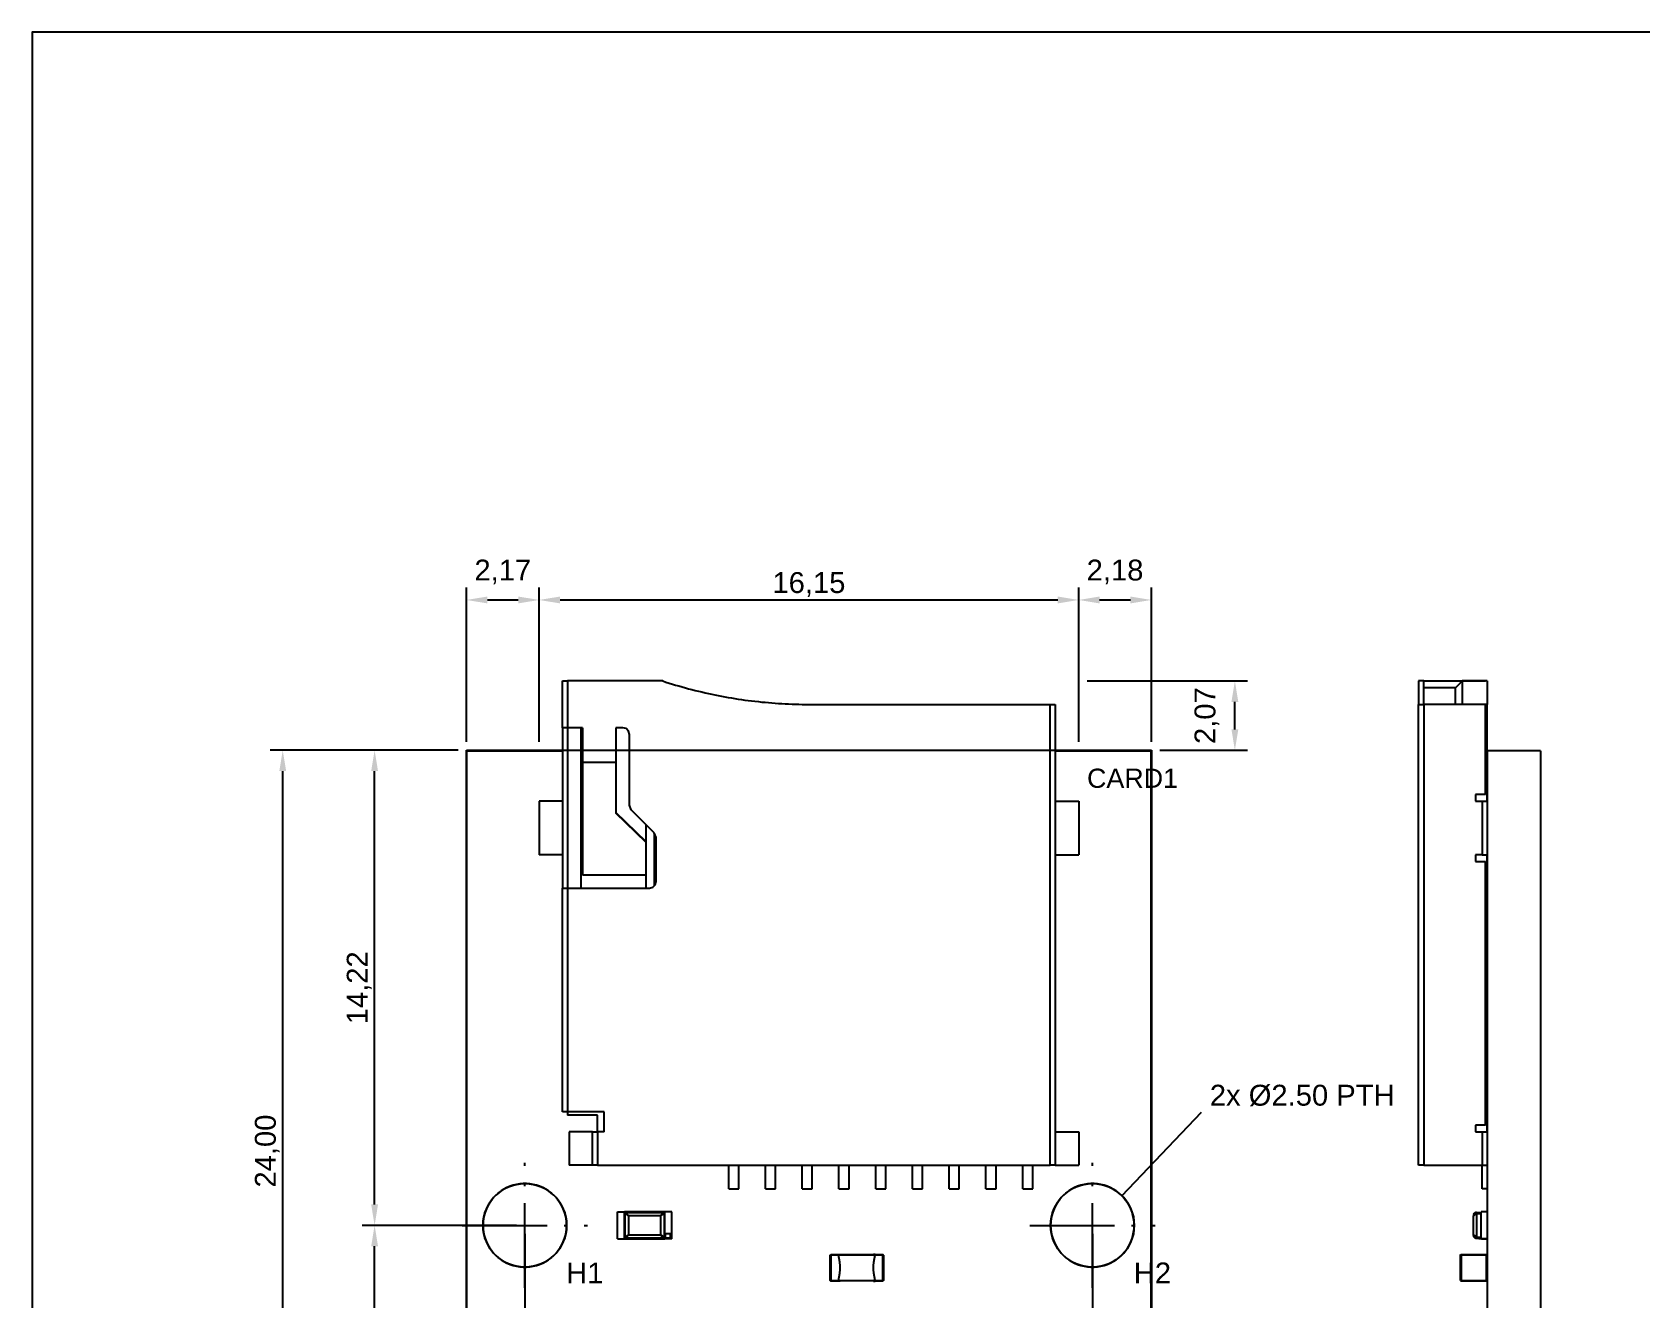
# Model space of a CAD drawing. Header units: millimetres. Extents: x 2 to 102, y 2 to 72.
# Drawn here: x 2.5 to 50.65, y 33.83 to 71.75 of the extents above; entities that cross this region are included whole.
import ezdxf

# ---------------------------------------------------------------- set-up
doc = ezdxf.new("R2010")
doc.units = ezdxf.units.MM
doc.linetypes.add('DASHDOT', pattern=[3.556, 2.54, -0.508, 0, -0.508])
for name, color, linetype in [('CENTER', 3, 'DASHDOT'), ('DIM', 4, 'CONTINUOUS'), ('HOLES', 1, 'CONTINUOUS'), ('OUTLINE', 7, 'CONTINUOUS'), ('PARTS', 8, 'CONTINUOUS'), ('SHEET', 7, 'CONTINUOUS'), ('TEXT', 7, 'CONTINUOUS')]:
    doc.layers.add(name, color=color, linetype=linetype)
doc.styles.add('CJK', font='arial.ttf')
doc.dimstyles.new('PCB2', dxfattribs={"dimtxt": 0.625, "dimasz": 0.625, "dimexe": 0.375, "dimexo": 0.25, "dimgap": 0.15, "dimtad": 1, "dimzin": 0, "dimtxsty": 'CJK', "dimcen": 2.5, "dimclrd": 4, "dimclre": 4, "dimclrt": 4, "dimazin": 3, "dimtfac": 1, "dimtmove": 0, "dimatfit": 3})

msp = doc.modelspace()

# ---------------------------------------------------------------- linework, layer by layer
at = {"layer": 'CENTER'}
for points in [[(17.246, 34.151), (17.246, 37.901)], [(34.236, 34.151), (34.236, 37.901)], [(15.371, 36.026), (19.121, 36.026)], [(32.361, 36.026), (36.111, 36.026)]]:
    msp.add_lwpolyline(points, dxfattribs=at)
at = {"layer": 'DIM'}
msp.add_lwpolyline([(35.12, 36.91), (37.5, 39.41)], dxfattribs=at)
at = {"layer": 'HOLES'}
for centre in [(17.246, 36.026), (34.236, 36.026)]:
    msp.add_circle(centre, 1.25, dxfattribs=at)
at = {"layer": 'OUTLINE'}
for points in [[(15.5, 26.25), (15.5, 50.25)], [(15.5, 50.25), (36, 50.25)], [(36, 50.25), (36, 26.25)]]:
    msp.add_lwpolyline(points, dxfattribs=at)
at = {"layer": 'PARTS'}
for points in [[(18.375, 52.324), (18.525, 52.324)], [(18.375, 50.924), (18.375, 52.324)], [(21.375, 52.324), (18.525, 52.324)], [(18.525, 52.324), (18.525, 50.924)], [(21.375, 52.324), (21.471, 52.293), (21.568, 52.262), (21.664, 52.233), (21.761, 52.203), (21.858, 52.175), (21.955, 52.147), (22.053, 52.12), (22.15, 52.094), (22.248, 52.068), (22.346, 52.043), (22.444, 52.019), (22.543, 51.996), (22.641, 51.973), (22.74, 51.951), (22.839, 51.93), (22.938, 51.909), (23.037, 51.889), (23.136, 51.87), (23.236, 51.851), (23.335, 51.834), (23.435, 51.816), (23.535, 51.8), (23.635, 51.785), (23.735, 51.77), (23.835, 51.755), (23.935, 51.742), (24.035, 51.729), (24.136, 51.717), (24.236, 51.706), (24.337, 51.695), (24.437, 51.686), (24.538, 51.677), (24.639, 51.668), (24.74, 51.66), (24.84, 51.654), (24.941, 51.647), (25.042, 51.642), (25.143, 51.637), (25.245, 51.633), (25.346, 51.63), (25.447, 51.627), (25.548, 51.625), (25.649, 51.624), (25.75, 51.624)], [(21.375, 52.324), (21.471, 52.293), (21.568, 52.262), (21.664, 52.233), (21.761, 52.203), (21.858, 52.175), (21.955, 52.147), (22.053, 52.12), (22.15, 52.094), (22.248, 52.068), (22.346, 52.043), (22.444, 52.019), (22.543, 51.996), (22.641, 51.973), (22.74, 51.951), (22.839, 51.93), (22.938, 51.909), (23.037, 51.889), (23.136, 51.87), (23.236, 51.851), (23.335, 51.834), (23.435, 51.816), (23.535, 51.8), (23.635, 51.785), (23.735, 51.77), (23.835, 51.755), (23.935, 51.742), (24.035, 51.729), (24.136, 51.717), (24.236, 51.706), (24.337, 51.695), (24.437, 51.686), (24.538, 51.677), (24.639, 51.668), (24.74, 51.66), (24.84, 51.654), (24.941, 51.647), (25.042, 51.642), (25.143, 51.637), (25.245, 51.633), (25.346, 51.63), (25.447, 51.627), (25.548, 51.625), (25.649, 51.624), (25.75, 51.624)], [(44.151, 52.324), (44.001, 52.324)], [(44.151, 52.324), (44.001, 52.324)], [(44.001, 52.324), (44.001, 52.224), (44.001, 52.124), (44.001, 52.024), (44.001, 51.924), (44.001, 51.824), (44.001, 51.724), (44.001, 51.624)], [(44.151, 52.324), (45.301, 52.324)], [(44.151, 51.624), (44.151, 51.724), (44.151, 51.824), (44.151, 51.924), (44.151, 52.024), (44.151, 52.124), (44.151, 52.224), (44.151, 52.324)], [(45.101, 52.124), (44.151, 52.124)], [(45.101, 52.124), (45.201, 52.224), (45.301, 52.324)], [(45.101, 51.624), (45.101, 51.726), (45.101, 51.828), (45.101, 51.929), (45.101, 52.031), (45.101, 52.133)], [(46.051, 52.324), (45.301, 52.324)], [(45.301, 52.324), (45.301, 52.224), (45.301, 52.124), (45.301, 52.024), (45.301, 51.924), (45.301, 51.824), (45.301, 51.724), (45.301, 51.624)], [(45.301, 52.324), (46.001, 52.324)], [(46.051, 52.324), (46.051, 52.224), (46.051, 52.124), (46.051, 52.024), (46.051, 51.924), (46.051, 51.824), (46.051, 51.724), (46.051, 51.624)], [(25.75, 51.624), (32.975, 51.624)], [(32.975, 51.624), (33.125, 51.624)], [(32.975, 37.824), (32.975, 51.624)], [(33.125, 51.624), (33.125, 37.824)], [(44.001, 37.824), (44.001, 51.624)], [(44.001, 51.624), (44.151, 51.624)], [(46.001, 51.624), (44.151, 51.624)], [(44.151, 51.624), (44.151, 37.824)], [(46.051, 51.624), (46.001, 51.624)], [(46.001, 48.924), (46.001, 51.624)], [(46.051, 48.724), (46.051, 51.624)], [(18.525, 50.924), (18.375, 50.924)], [(18.375, 50.924), (18.375, 46.124)], [(18.525, 50.924), (18.525, 46.124)], [(18.975, 50.924), (18.525, 50.924)], [(18.925, 50.924), (18.925, 46.124)], [(18.975, 50.924), (18.975, 49.89)], [(19.975, 50.924), (19.975, 49.89)], [(20.175, 50.924), (19.975, 50.924)], [(20.375, 50.724), (20.348, 50.824), (20.275, 50.897), (20.175, 50.924)], [(20.375, 48.607), (20.375, 50.724)], [(15.513, 50.237), (18.375, 50.237)], [(15.513, 26.263), (15.513, 50.237)], [(33.125, 50.237), (35.987, 50.237)], [(35.987, 50.237), (35.987, 26.263)], [(47.651, 50.237), (46.051, 50.237)], [(46.051, 50.237), (46.051, 26.263)], [(47.651, 50.237), (47.651, 26.263)], [(18.975, 49.89), (19.975, 49.89)], [(18.975, 49.89), (18.975, 46.516)], [(19.975, 49.89), (19.975, 48.364)], [(18.375, 48.724), (17.675, 48.724)], [(17.675, 48.724), (17.675, 47.124)], [(33.125, 48.724), (33.825, 48.724)], [(33.825, 48.724), (33.825, 47.124)], [(45.701, 48.924), (45.701, 48.724)], [(46.001, 48.924), (45.701, 48.924)], [(45.701, 48.724), (45.901, 48.724)], [(45.901, 48.724), (45.901, 47.124)], [(45.901, 48.724), (46.051, 48.724)], [(46.051, 48.724), (46.051, 47.124)], [(20.875, 47.511), (19.975, 48.388)], [(20.875, 47.487), (19.975, 48.364)], [(20.434, 48.465), (20.375, 48.607)], [(21.116, 47.783), (20.434, 48.465)], [(20.875, 46.124), (20.875, 48.024)], [(21.175, 47.641), (21.116, 47.783)], [(21.125, 46.192), (21.125, 47.773)], [(21.175, 46.324), (21.175, 47.641)], [(18.375, 47.124), (17.675, 47.124)], [(33.125, 47.124), (33.825, 47.124)], [(45.701, 47.124), (45.701, 46.924)], [(45.901, 47.124), (45.701, 47.124)], [(45.701, 46.924), (46.001, 46.924)], [(45.901, 47.124), (46.051, 47.124)], [(46.001, 39.024), (46.001, 46.924)], [(46.051, 38.824), (46.051, 47.124)], [(18.975, 46.516), (20.875, 46.516)], [(20.975, 46.124), (21.075, 46.151), (21.148, 46.224), (21.175, 46.324)], [(18.375, 39.424), (18.375, 46.124)], [(18.375, 46.124), (18.525, 46.124)], [(18.525, 46.124), (20.975, 46.124)], [(18.525, 46.124), (18.525, 39.424)], [(44, 41.622), (44, 41.799)], [(44, 41.799), (44.001, 41.799)], [(44, 41.497), (44, 41.622)], [(44, 41.622), (44.001, 41.622)], [(44, 41.213), (44, 41.355), (44, 41.497)], [(44, 41.497), (44.001, 41.497)], [(44, 40.917), (44, 41.065), (44, 41.213)], [(44, 41.213), (44.001, 41.213)], [(44, 40.792), (44, 40.917)], [(44, 40.917), (44.001, 40.917)], [(44, 40.682), (44, 40.792)], [(44, 40.792), (44.001, 40.792)], [(44, 40.581), (44, 40.682)], [(44, 40.682), (44.001, 40.682)], [(44, 40.581), (44.001, 40.581)], [(18.525, 39.424), (18.375, 39.424)], [(18.525, 39.424), (18.525, 39.324)], [(19.625, 39.424), (18.525, 39.424)], [(19.425, 39.324), (18.525, 39.324)], [(19.425, 38.824), (19.425, 39.324)], [(19.625, 38.824), (19.625, 39.424)], [(45.701, 39.024), (45.701, 38.824)], [(46.001, 39.024), (45.701, 39.024)], [(19.275, 38.824), (18.575, 38.824)], [(18.575, 38.824), (18.575, 37.824)], [(19.275, 37.824), (19.275, 38.824)], [(19.275, 38.824), (19.425, 38.824)], [(19.625, 38.824), (19.425, 38.824)], [(19.425, 38.824), (19.425, 37.824)], [(33.125, 38.824), (33.825, 38.824)], [(33.825, 38.824), (33.825, 37.824)], [(45.701, 38.824), (45.901, 38.824)], [(45.901, 38.824), (46.051, 38.824)], [(45.901, 38.824), (45.901, 37.824)], [(46.051, 38.824), (46.051, 37.824)], [(19.275, 37.824), (18.575, 37.824)], [(19.425, 37.824), (19.275, 37.824)], [(19.425, 37.824), (32.975, 37.824)], [(23.35, 37.124), (23.35, 37.824)], [(23.65, 37.124), (23.65, 37.824)], [(24.45, 37.124), (24.45, 37.824)], [(24.75, 37.124), (24.75, 37.824)], [(25.55, 37.124), (25.55, 37.824)], [(25.85, 37.124), (25.85, 37.824)], [(26.65, 37.124), (26.65, 37.824)], [(26.95, 37.124), (26.95, 37.824)], [(27.75, 37.124), (27.75, 37.824)], [(28.05, 37.124), (28.05, 37.824)], [(28.85, 37.124), (28.85, 37.824)], [(29.15, 37.124), (29.15, 37.824)], [(29.95, 37.124), (29.95, 37.824)], [(30.25, 37.124), (30.25, 37.824)], [(31.05, 37.124), (31.05, 37.824)], [(31.35, 37.124), (31.35, 37.824)], [(32.15, 37.124), (32.15, 37.824)], [(32.45, 37.124), (32.45, 37.824)], [(33.125, 37.824), (32.975, 37.824)], [(33.125, 37.824), (33.825, 37.824)], [(44.151, 37.824), (44.001, 37.824)], [(44.151, 37.824), (45.901, 37.824)], [(45.901, 37.124), (45.901, 37.824)], [(45.901, 37.824), (46.051, 37.824)], [(46.051, 37.824), (46.051, 37.124)], [(18.496, 36.026), (18.492, 36.127), (18.48, 36.227), (18.46, 36.325), (18.432, 36.422), (18.396, 36.516), (18.353, 36.607), (18.303, 36.694), (18.245, 36.777), (18.182, 36.855), (18.112, 36.928), (18.037, 36.994), (17.956, 37.055), (17.871, 37.108), (17.782, 37.155), (17.689, 37.195), (17.594, 37.227), (17.496, 37.251), (17.397, 37.267), (17.296, 37.275), (17.196, 37.275), (17.095, 37.267), (16.996, 37.251), (16.898, 37.227), (16.803, 37.195), (16.71, 37.155), (16.621, 37.108), (16.536, 37.055), (16.455, 36.994), (16.38, 36.928), (16.31, 36.855), (16.247, 36.777), (16.189, 36.694), (16.139, 36.607), (16.096, 36.516), (16.06, 36.422), (16.032, 36.325), (16.012, 36.227), (16, 36.127), (15.996, 36.026)], [(23.35, 37.124), (23.65, 37.124)], [(24.45, 37.124), (24.75, 37.124)], [(25.55, 37.124), (25.85, 37.124)], [(26.65, 37.124), (26.95, 37.124)], [(27.75, 37.124), (28.05, 37.124)], [(28.85, 37.124), (29.15, 37.124)], [(29.95, 37.124), (30.25, 37.124)], [(31.05, 37.124), (31.35, 37.124)], [(32.15, 37.124), (32.45, 37.124)], [(35.486, 36.026), (35.482, 36.127), (35.47, 36.227), (35.45, 36.325), (35.422, 36.422), (35.386, 36.516), (35.343, 36.607), (35.293, 36.694), (35.235, 36.777), (35.172, 36.855), (35.102, 36.928), (35.027, 36.994), (34.946, 37.055), (34.861, 37.108), (34.772, 37.155), (34.679, 37.195), (34.584, 37.227), (34.486, 37.251), (34.387, 37.267), (34.286, 37.275), (34.186, 37.275), (34.085, 37.267), (33.986, 37.251), (33.888, 37.227), (33.793, 37.195), (33.7, 37.155), (33.611, 37.108), (33.526, 37.055), (33.445, 36.994), (33.37, 36.928), (33.3, 36.855), (33.237, 36.777), (33.179, 36.694), (33.129, 36.607), (33.086, 36.516), (33.05, 36.422), (33.022, 36.325), (33.002, 36.227), (32.99, 36.127), (32.986, 36.026)], [(46.051, 37.124), (45.901, 37.124)], [(20.024, 36.426), (20.234, 36.426)], [(20.024, 35.626), (20.024, 36.426)], [(20.284, 36.426), (20.234, 36.376)], [(20.234, 35.626), (20.234, 36.426)], [(21.434, 36.426), (20.234, 36.426)], [(20.247, 36.376), (20.234, 36.376)], [(20.247, 36.376), (20.284, 36.413)], [(20.247, 36.376), (20.347, 36.313)], [(20.247, 35.676), (20.247, 36.376)], [(21.384, 36.426), (20.284, 36.426)], [(20.284, 36.413), (20.284, 36.426)], [(20.284, 36.413), (20.347, 36.313)], [(20.284, 36.413), (21.384, 36.413)], [(21.321, 36.313), (20.347, 36.313)], [(20.347, 36.313), (20.347, 35.739)], [(21.384, 36.413), (21.321, 36.313)], [(21.321, 36.313), (21.421, 36.376)], [(21.321, 35.739), (21.321, 36.313)], [(21.434, 36.376), (21.384, 36.426)], [(21.384, 36.413), (21.384, 36.426)], [(21.384, 36.413), (21.421, 36.376)], [(21.421, 36.376), (21.434, 36.376)], [(21.421, 36.376), (21.421, 35.676)], [(21.644, 36.426), (21.434, 36.426)], [(21.434, 35.626), (21.434, 36.426)], [(21.644, 35.626), (21.644, 36.426)], [(45.666, 36.38), (45.641, 36.313)], [(45.666, 36.38), (45.641, 36.313)], [(45.641, 36.313), (45.732, 36.376)], [(45.647, 36.347), (45.641, 36.313)], [(45.641, 36.318), (45.641, 36.318)], [(45.641, 36.314), (45.641, 36.313)], [(45.641, 35.739), (45.641, 36.313)], [(45.643, 36.335), (45.642, 36.328)], [(45.642, 36.326), (45.642, 36.326)], [(45.665, 36.378), (45.647, 36.348)], [(45.647, 36.348), (45.647, 36.347)], [(45.647, 36.347), (45.647, 36.346)], [(45.655, 36.365), (45.655, 36.365)], [(45.664, 36.377), (45.662, 36.374)], [(45.674, 36.387), (45.666, 36.38)], [(45.667, 36.38), (45.666, 36.38)], [(45.68, 36.393), (45.674, 36.387)], [(45.68, 36.393), (45.674, 36.387)], [(45.714, 36.41), (45.68, 36.393)], [(45.695, 36.402), (45.695, 36.402)], [(45.716, 36.41), (45.697, 36.403)], [(45.732, 36.413), (45.714, 36.41)], [(45.732, 36.413), (45.714, 36.41)], [(45.732, 36.413), (45.716, 36.41)], [(45.732, 36.413), (45.728, 36.413)], [(45.732, 36.413), (45.871, 36.425)], [(45.732, 36.413), (45.871, 36.425)], [(45.732, 36.413), (45.732, 36.376)], [(45.732, 36.376), (45.871, 36.376)], [(45.732, 36.376), (45.732, 35.676)], [(45.871, 35.626), (45.871, 36.426)], [(46.051, 36.426), (45.871, 36.426)], [(15.996, 36.026), (16, 35.925), (16.012, 35.826), (16.032, 35.727), (16.06, 35.63), (16.096, 35.536), (16.139, 35.445), (16.189, 35.358), (16.247, 35.275), (16.31, 35.197), (16.38, 35.124), (16.455, 35.058), (16.536, 34.997), (16.621, 34.943), (16.71, 34.897), (16.803, 34.857), (16.898, 34.825), (16.996, 34.801), (17.095, 34.785), (17.196, 34.777), (17.296, 34.777), (17.397, 34.785), (17.496, 34.801), (17.594, 34.825), (17.689, 34.857), (17.782, 34.897), (17.871, 34.943), (17.956, 34.997), (18.037, 35.058), (18.112, 35.124), (18.182, 35.197), (18.245, 35.275), (18.303, 35.358), (18.353, 35.445), (18.396, 35.536), (18.432, 35.63), (18.46, 35.727), (18.48, 35.826), (18.492, 35.925), (18.496, 36.026)], [(20.234, 35.676), (20.284, 35.626)], [(20.247, 35.676), (20.234, 35.676)], [(20.247, 35.676), (20.347, 35.739)], [(20.284, 35.639), (20.247, 35.676)], [(20.347, 35.739), (20.284, 35.639)], [(20.284, 35.639), (20.284, 35.626)], [(21.384, 35.639), (20.284, 35.639)], [(20.347, 35.739), (21.321, 35.739)], [(21.321, 35.739), (21.384, 35.639)], [(21.321, 35.739), (21.421, 35.676)], [(21.421, 35.676), (21.384, 35.639)], [(21.384, 35.626), (21.434, 35.676)], [(21.384, 35.639), (21.384, 35.626)], [(21.421, 35.676), (21.434, 35.676)], [(21.603, 35.769), (21.449, 35.769)], [(21.449, 35.769), (21.449, 35.65)], [(21.449, 35.65), (21.603, 35.65)], [(21.603, 35.65), (21.603, 35.769)], [(32.986, 36.026), (32.99, 35.925), (33.002, 35.826), (33.022, 35.727), (33.05, 35.63), (33.086, 35.536), (33.129, 35.445), (33.179, 35.358), (33.237, 35.275), (33.3, 35.197), (33.37, 35.124), (33.445, 35.058), (33.526, 34.997), (33.611, 34.943), (33.7, 34.897), (33.793, 34.857), (33.888, 34.825), (33.986, 34.801), (34.085, 34.785), (34.186, 34.777), (34.286, 34.777), (34.387, 34.785), (34.486, 34.801), (34.584, 34.825), (34.679, 34.857), (34.772, 34.897), (34.861, 34.943), (34.946, 34.997), (35.027, 35.058), (35.102, 35.124), (35.172, 35.197), (35.235, 35.275), (35.293, 35.358), (35.343, 35.445), (35.386, 35.536), (35.422, 35.63), (35.45, 35.727), (35.47, 35.826), (35.482, 35.925), (35.486, 36.026)], [(45.641, 35.739), (45.666, 35.672)], [(45.641, 35.739), (45.732, 35.676)], [(45.641, 35.738), (45.641, 35.739)], [(45.641, 35.739), (45.665, 35.674)], [(45.666, 35.672), (45.641, 35.739)], [(45.646, 35.709), (45.646, 35.709)], [(45.646, 35.709), (45.646, 35.709)], [(45.646, 35.708), (45.646, 35.708)], [(45.647, 35.705), (45.646, 35.707)], [(45.648, 35.703), (45.647, 35.704)], [(45.651, 35.695), (45.648, 35.701)], [(45.655, 35.687), (45.655, 35.688)], [(45.655, 35.687), (45.655, 35.687)], [(45.658, 35.682), (45.658, 35.682)], [(45.659, 35.682), (45.659, 35.682)], [(45.66, 35.68), (45.66, 35.68)], [(45.662, 35.677), (45.661, 35.678)], [(45.663, 35.677), (45.662, 35.677)], [(45.662, 35.677), (45.662, 35.677)], [(45.663, 35.675), (45.663, 35.676)], [(45.663, 35.676), (45.663, 35.676)], [(45.663, 35.676), (45.663, 35.676)], [(45.663, 35.676), (45.663, 35.676)], [(45.664, 35.675), (45.664, 35.675)], [(45.664, 35.675), (45.664, 35.675)], [(45.664, 35.675), (45.664, 35.675)], [(45.664, 35.675), (45.664, 35.675)], [(45.664, 35.674), (45.664, 35.674)], [(45.664, 35.674), (45.664, 35.674)], [(45.666, 35.672), (45.665, 35.674)], [(45.665, 35.674), (45.665, 35.674)], [(45.665, 35.674), (45.665, 35.674)], [(45.666, 35.672), (45.674, 35.665)], [(45.666, 35.672), (45.666, 35.672)], [(45.674, 35.665), (45.68, 35.659)], [(45.68, 35.659), (45.674, 35.665)], [(45.68, 35.659), (45.694, 35.65)], [(45.694, 35.65), (45.697, 35.649)], [(45.697, 35.649), (45.694, 35.65)], [(45.697, 35.649), (45.714, 35.642)], [(45.711, 35.643), (45.718, 35.641)], [(45.714, 35.642), (45.732, 35.639)], [(45.732, 35.639), (45.714, 35.642)], [(45.718, 35.641), (45.732, 35.639)], [(45.72, 35.641), (45.719, 35.641)], [(45.732, 35.676), (45.732, 35.639)], [(45.732, 35.676), (45.871, 35.676)], [(45.732, 35.639), (45.871, 35.627)], [(20.024, 35.626), (20.234, 35.626)], [(20.234, 35.626), (21.434, 35.626)], [(20.284, 35.626), (21.384, 35.626)], [(20.608, 35.616), (20.608, 35.626)], [(20.621, 35.616), (20.608, 35.616)], [(20.621, 35.616), (20.621, 35.626)], [(20.655, 35.616), (20.621, 35.616)], [(20.655, 35.616), (20.655, 35.626)], [(20.661, 35.616), (20.655, 35.616)], [(20.661, 35.616), (20.661, 35.626)], [(20.674, 35.616), (20.661, 35.616)], [(20.674, 35.616), (20.674, 35.626)], [(20.709, 35.616), (20.674, 35.616)], [(20.709, 35.616), (20.709, 35.626)], [(20.748, 35.616), (20.709, 35.616)], [(20.748, 35.616), (20.748, 35.626)], [(20.764, 35.616), (20.748, 35.616)], [(20.764, 35.616), (20.764, 35.626)], [(20.792, 35.616), (20.764, 35.616)], [(20.792, 35.616), (20.792, 35.626)], [(20.826, 35.616), (20.826, 35.626)], [(20.831, 35.616), (20.826, 35.616)], [(20.831, 35.616), (20.831, 35.626)], [(20.847, 35.616), (20.831, 35.616)], [(20.847, 35.616), (20.847, 35.626)], [(20.848, 35.616), (20.847, 35.616)], [(20.848, 35.616), (20.848, 35.626)], [(20.849, 35.616), (20.849, 35.626)], [(20.855, 35.616), (20.849, 35.616)], [(20.855, 35.616), (20.855, 35.626)], [(20.87, 35.616), (20.855, 35.616)], [(20.87, 35.616), (20.87, 35.626)], [(20.879, 35.616), (20.87, 35.616)], [(20.879, 35.616), (20.879, 35.626)], [(20.883, 35.616), (20.883, 35.626)], [(20.883, 35.616), (20.883, 35.626)], [(20.883, 35.616), (20.883, 35.616)], [(20.886, 35.616), (20.883, 35.616)], [(20.886, 35.616), (20.886, 35.626)], [(20.887, 35.616), (20.886, 35.616)], [(20.887, 35.616), (20.887, 35.626)], [(20.908, 35.616), (20.887, 35.616)], [(20.908, 35.616), (20.908, 35.626)], [(20.909, 35.616), (20.908, 35.616)], [(20.909, 35.616), (20.909, 35.626)], [(20.911, 35.616), (20.909, 35.616)], [(20.911, 35.616), (20.911, 35.626)], [(20.917, 35.616), (20.911, 35.616)], [(20.917, 35.616), (20.917, 35.626)], [(20.928, 35.616), (20.917, 35.616)], [(20.928, 35.616), (20.928, 35.626)], [(20.944, 35.616), (20.928, 35.616)], [(20.944, 35.616), (20.944, 35.626)], [(20.95, 35.616), (20.944, 35.616)], [(20.95, 35.616), (20.95, 35.626)], [(20.952, 35.616), (20.95, 35.616)], [(20.952, 35.616), (20.952, 35.626)], [(20.968, 35.616), (20.952, 35.616)], [(20.968, 35.616), (20.968, 35.626)], [(20.973, 35.616), (20.968, 35.616)], [(20.973, 35.616), (20.973, 35.626)], [(20.989, 35.616), (20.973, 35.616)], [(20.989, 35.616), (20.989, 35.626)], [(20.995, 35.616), (20.989, 35.616)], [(20.995, 35.616), (20.995, 35.626)], [(21.001, 35.616), (20.995, 35.616)], [(21.001, 35.616), (21.001, 35.626)], [(21.003, 35.616), (21.003, 35.626)], [(21.019, 35.616), (21.003, 35.616)], [(21.019, 35.616), (21.019, 35.626)], [(21.024, 35.616), (21.019, 35.616)], [(21.024, 35.616), (21.024, 35.626)], [(21.04, 35.616), (21.024, 35.616)], [(21.04, 35.616), (21.04, 35.626)], [(21.644, 35.626), (21.434, 35.626)], [(26.384, 35.136), (26.404, 35.156)], [(26.404, 35.156), (26.636, 35.156)], [(26.404, 35.136), (26.404, 35.156)], [(26.631, 35.147), (26.63, 35.153)], [(26.63, 35.153), (26.633, 35.153)], [(26.633, 35.153), (26.636, 35.156)], [(26.633, 35.14), (26.633, 35.153)], [(26.636, 35.156), (26.684, 35.156)], [(26.684, 35.146), (26.684, 35.156)], [(26.881, 35.156), (26.904, 35.156)], [(26.881, 35.156), (26.881, 35.146)], [(26.904, 35.156), (26.912, 35.156)], [(26.904, 35.156), (26.904, 35.146)], [(26.912, 35.156), (26.936, 35.156)], [(26.912, 35.156), (26.912, 35.146)], [(26.936, 35.156), (26.936, 35.146)], [(26.939, 35.156), (26.948, 35.156)], [(26.939, 35.156), (26.939, 35.146)], [(26.948, 35.156), (26.957, 35.156)], [(26.948, 35.156), (26.948, 35.146)], [(26.957, 35.156), (26.98, 35.156)], [(26.957, 35.156), (26.957, 35.146)], [(26.98, 35.156), (26.989, 35.156)], [(26.98, 35.156), (26.98, 35.146)], [(26.989, 35.156), (27.012, 35.156)], [(26.989, 35.156), (26.989, 35.146)], [(27.012, 35.156), (27.012, 35.146)], [(27.012, 35.156), (27.015, 35.156)], [(27.015, 35.156), (27.024, 35.156)], [(27.015, 35.156), (27.015, 35.146)], [(27.024, 35.156), (27.048, 35.156)], [(27.024, 35.156), (27.024, 35.146)], [(27.048, 35.156), (27.065, 35.156)], [(27.048, 35.156), (27.048, 35.146)], [(27.065, 35.156), (27.065, 35.146)], [(27.065, 35.156), (27.074, 35.156)], [(27.074, 35.156), (27.074, 35.146)], [(27.074, 35.156), (27.077, 35.156)], [(27.077, 35.156), (27.077, 35.146)], [(27.077, 35.156), (27.078, 35.156)], [(27.078, 35.156), (27.078, 35.146)], [(27.078, 35.156), (27.109, 35.156)], [(27.109, 35.156), (27.109, 35.146)], [(27.109, 35.156), (27.111, 35.156)], [(27.111, 35.156), (27.116, 35.156)], [(27.111, 35.156), (27.111, 35.146)], [(27.116, 35.156), (27.116, 35.156)], [(27.116, 35.156), (27.116, 35.146)], [(27.116, 35.156), (27.116, 35.146)], [(27.122, 35.156), (27.122, 35.146)], [(27.122, 35.156), (27.136, 35.156)], [(27.136, 35.156), (27.158, 35.156)], [(27.136, 35.156), (27.136, 35.146)], [(27.158, 35.156), (27.167, 35.156)], [(27.158, 35.156), (27.158, 35.146)], [(27.167, 35.156), (27.167, 35.146)], [(27.169, 35.156), (27.169, 35.146)], [(27.169, 35.156), (27.17, 35.156)], [(27.17, 35.156), (27.17, 35.146)], [(27.17, 35.156), (27.194, 35.156)], [(27.194, 35.156), (27.194, 35.146)], [(27.194, 35.156), (27.202, 35.156)], [(27.202, 35.156), (27.202, 35.146)], [(27.252, 35.156), (27.295, 35.156)], [(27.252, 35.156), (27.252, 35.146)], [(27.295, 35.156), (27.318, 35.156)], [(27.295, 35.156), (27.295, 35.146)], [(27.318, 35.156), (27.377, 35.156)], [(27.318, 35.156), (27.318, 35.146)], [(27.377, 35.156), (27.429, 35.156)], [(27.377, 35.156), (27.377, 35.146)], [(27.429, 35.156), (27.448, 35.156)], [(27.429, 35.156), (27.429, 35.146)], [(27.448, 35.156), (27.458, 35.156)], [(27.448, 35.156), (27.448, 35.146)], [(27.458, 35.156), (27.508, 35.156)], [(27.458, 35.156), (27.458, 35.146)], [(27.508, 35.156), (27.529, 35.156)], [(27.508, 35.156), (27.508, 35.146)], [(27.529, 35.156), (27.529, 35.146)], [(27.732, 35.156), (27.684, 35.156)], [(27.684, 35.146), (27.684, 35.156)], [(27.732, 35.156), (27.964, 35.156)], [(27.735, 35.153), (27.732, 35.156)], [(27.735, 35.14), (27.735, 35.153)], [(27.735, 35.153), (27.738, 35.153)], [(27.737, 35.147), (27.738, 35.153)], [(27.984, 35.136), (27.964, 35.156)], [(27.964, 35.156), (27.964, 35.136)], [(27.984, 35.136), (27.964, 35.156)], [(45.271, 35.156), (45.251, 35.136)], [(45.271, 35.156), (45.251, 35.136)], [(45.271, 35.156), (46.031, 35.156)], [(45.271, 35.136), (45.271, 35.156)], [(46.051, 35.626), (45.871, 35.626)], [(45.89, 35.616), (45.89, 35.626)], [(45.901, 35.616), (45.89, 35.616)], [(45.901, 35.616), (45.901, 35.626)], [(45.901, 35.616), (45.901, 35.626)], [(45.901, 35.616), (45.901, 35.616)], [(45.942, 35.616), (45.901, 35.616)], [(45.942, 35.616), (45.942, 35.626)], [(45.943, 35.616), (45.942, 35.616)], [(45.943, 35.616), (45.943, 35.626)], [(45.966, 35.616), (45.943, 35.616)], [(45.966, 35.616), (45.966, 35.626)], [(46.006, 35.616), (45.966, 35.616)], [(46.006, 35.616), (46.006, 35.626)], [(46.011, 35.616), (46.006, 35.616)], [(46.011, 35.616), (46.011, 35.626)], [(46.02, 35.616), (46.011, 35.616)], [(46.02, 35.616), (46.02, 35.626)], [(46.026, 35.616), (46.02, 35.616)], [(46.026, 35.616), (46.026, 35.626)], [(46.051, 35.136), (46.031, 35.156)], [(46.031, 35.156), (46.031, 35.136)], [(46.051, 35.136), (46.031, 35.156)], [(26.384, 34.376), (26.384, 35.136)], [(26.384, 35.136), (26.404, 35.136)], [(26.634, 35.136), (26.404, 35.136)], [(26.404, 35.136), (26.404, 34.376)], [(26.631, 35.146), (26.631, 35.147)], [(26.632, 35.146), (26.631, 35.147)], [(26.631, 35.147), (26.632, 35.146)], [(26.632, 35.146), (26.631, 35.146)], [(26.634, 35.136), (26.632, 35.146)], [(26.633, 35.14), (26.636, 35.146)], [(26.633, 35.14), (26.633, 35.14)], [(26.636, 34.376), (26.66, 34.483), (26.675, 34.592), (26.683, 34.701), (26.683, 34.811), (26.675, 34.92), (26.659, 35.029), (26.634, 35.136)], [(27.734, 35.136), (26.634, 35.136)], [(26.636, 35.146), (27.732, 35.146)], [(26.881, 35.146), (26.684, 35.146)], [(26.939, 35.146), (26.936, 35.146)], [(27.122, 35.146), (27.116, 35.146)], [(27.169, 35.146), (27.167, 35.146)], [(27.252, 35.146), (27.202, 35.146)], [(27.684, 35.146), (27.529, 35.146)], [(27.732, 34.376), (27.709, 34.483), (27.693, 34.592), (27.685, 34.701), (27.685, 34.811), (27.693, 34.92), (27.71, 35.029), (27.734, 35.136)], [(27.732, 35.146), (27.735, 35.14)], [(27.734, 35.136), (27.736, 35.146)], [(27.964, 35.136), (27.734, 35.136)], [(27.735, 35.14), (27.735, 35.14)], [(27.736, 35.146), (27.737, 35.147)], [(27.736, 35.146), (27.737, 35.147)], [(27.737, 35.146), (27.736, 35.146)], [(27.737, 35.146), (27.737, 35.147)], [(27.964, 34.376), (27.964, 35.136)], [(27.984, 35.136), (27.964, 35.136)], [(27.984, 35.136), (27.984, 34.376)], [(45.251, 34.376), (45.251, 35.136)], [(45.271, 35.136), (45.251, 35.136)], [(45.254, 35.147), (45.256, 35.149)], [(45.271, 35.136), (45.271, 34.376)], [(46.031, 35.136), (45.271, 35.136)], [(46.031, 34.376), (46.031, 35.136)], [(46.051, 35.136), (46.031, 35.136)], [(46.048, 35.146), (46.05, 35.143)], [(46.051, 35.136), (46.051, 34.376)], [(26.404, 34.356), (26.384, 34.376)], [(26.384, 34.376), (26.404, 34.356)], [(26.404, 34.356), (26.384, 34.376)], [(26.384, 34.376), (26.404, 34.356)], [(26.384, 34.376), (26.404, 34.376)], [(26.404, 34.376), (26.636, 34.376)], [(26.404, 34.356), (26.404, 34.376)], [(26.634, 34.356), (26.404, 34.356)], [(26.631, 34.359), (26.63, 34.366)], [(26.63, 34.366), (26.633, 34.366)], [(26.631, 34.359), (26.632, 34.36)], [(26.631, 34.359), (26.632, 34.36)], [(26.632, 34.359), (26.631, 34.359)], [(26.631, 34.359), (26.631, 34.359)], [(26.632, 34.36), (26.632, 34.359)], [(26.634, 34.356), (26.632, 34.359)], [(26.633, 34.366), (26.636, 34.376)], [(26.634, 34.366), (26.633, 34.367)], [(26.633, 34.367), (26.633, 34.367)], [(27.734, 34.366), (26.634, 34.366)], [(26.684, 34.356), (26.634, 34.356)], [(26.636, 34.376), (27.732, 34.376)], [(26.684, 34.366), (26.684, 34.356)], [(27.684, 34.366), (27.684, 34.356)], [(27.684, 34.356), (27.734, 34.356)], [(27.735, 34.366), (27.732, 34.376)], [(27.732, 34.376), (27.964, 34.376)], [(27.735, 34.367), (27.734, 34.366)], [(27.734, 34.356), (27.736, 34.359)], [(27.964, 34.356), (27.734, 34.356)], [(27.735, 34.367), (27.735, 34.367)], [(27.735, 34.366), (27.738, 34.366)], [(27.737, 34.359), (27.736, 34.36)], [(27.736, 34.36), (27.736, 34.359)], [(27.736, 34.36), (27.737, 34.359)], [(27.737, 34.359), (27.736, 34.359)], [(27.737, 34.359), (27.738, 34.366)], [(27.737, 34.359), (27.737, 34.359)], [(27.984, 34.376), (27.964, 34.356)], [(27.964, 34.376), (27.964, 34.356)], [(27.984, 34.376), (27.964, 34.376)], [(45.251, 34.376), (45.271, 34.356)], [(45.251, 34.376), (45.271, 34.356)], [(45.271, 34.376), (45.251, 34.376)], [(45.271, 34.376), (46.031, 34.376)], [(45.271, 34.376), (45.271, 34.356)], [(46.031, 34.356), (45.271, 34.356)], [(46.031, 34.356), (46.051, 34.376)], [(46.051, 34.376), (46.031, 34.376)], [(46.031, 34.356), (46.051, 34.376)], [(46.031, 34.356), (46.031, 34.376)], [(46.041, 34.359), (46.038, 34.357)]]:
    msp.add_lwpolyline(points, dxfattribs=at)
at = {"layer": 'SHEET'}
msp.add_lwpolyline([(2.5, 2.5), (102.5, 2.5), (102.5, 71.75), (2.5, 71.75), (2.5, 2.5)], dxfattribs=at)

# ---------------------------------------------------------------- texts
at = {"layer": 'DIM', "style": 'CJK'}
msp.add_text('2x %%c2.50 PTH', height=0.625, dxfattribs=at).set_placement((37.75, 39.61))
at = {"layer": 'TEXT', "style": 'CJK'}
for s, height, p in [('CARD1', 0.575, (34.075, 49.125)), ('H1', 0.625, (18.483, 34.288)), ('H2', 0.625, (35.473, 34.288))]:
    msp.add_text(s, height=height, dxfattribs=at).set_placement(p)

# ---------------------------------------------------------------- dimensions: what is measured, and where the dimension line sits
at = {"layer": 'DIM'}
for base, p1, p2 in [((15.5, 54.75), (15.5, 50.25), (17.67497, 50.25)), ((33.82497, 54.75), (33.82497, 50.25), (36, 50.25)), ((17.675, 54.75), (17.675, 50.25), (33.825, 50.25)), ((15.5, 23.75), (15.5, 26.25), (17.246, 36.026)), ((17.246, 23.75), (17.246, 36.026), (34.236, 36.026)), ((34.236, 23.75), (34.236, 36.026), (36, 26.25))]:
    msp.add_linear_dim(base=base, p1=p1, p2=p2, dimstyle='PCB2', dxfattribs=at).render()
for base, p1, p2 in [((38.5, 50.25), (36, 50.25), (33.825, 52.324)), ((10, 26.25), (15.5, 26.25), (15.5, 50.25)), ((12.75, 36.026), (17.246, 36.026), (15.5, 50.25)), ((12.75, 26.25), (15.5, 26.25), (17.246, 36.026))]:
    msp.add_linear_dim(base=base, p1=p1, p2=p2, angle=90, dimstyle='PCB2', dxfattribs=at).render()

doc.saveas('drawing.dxf')
